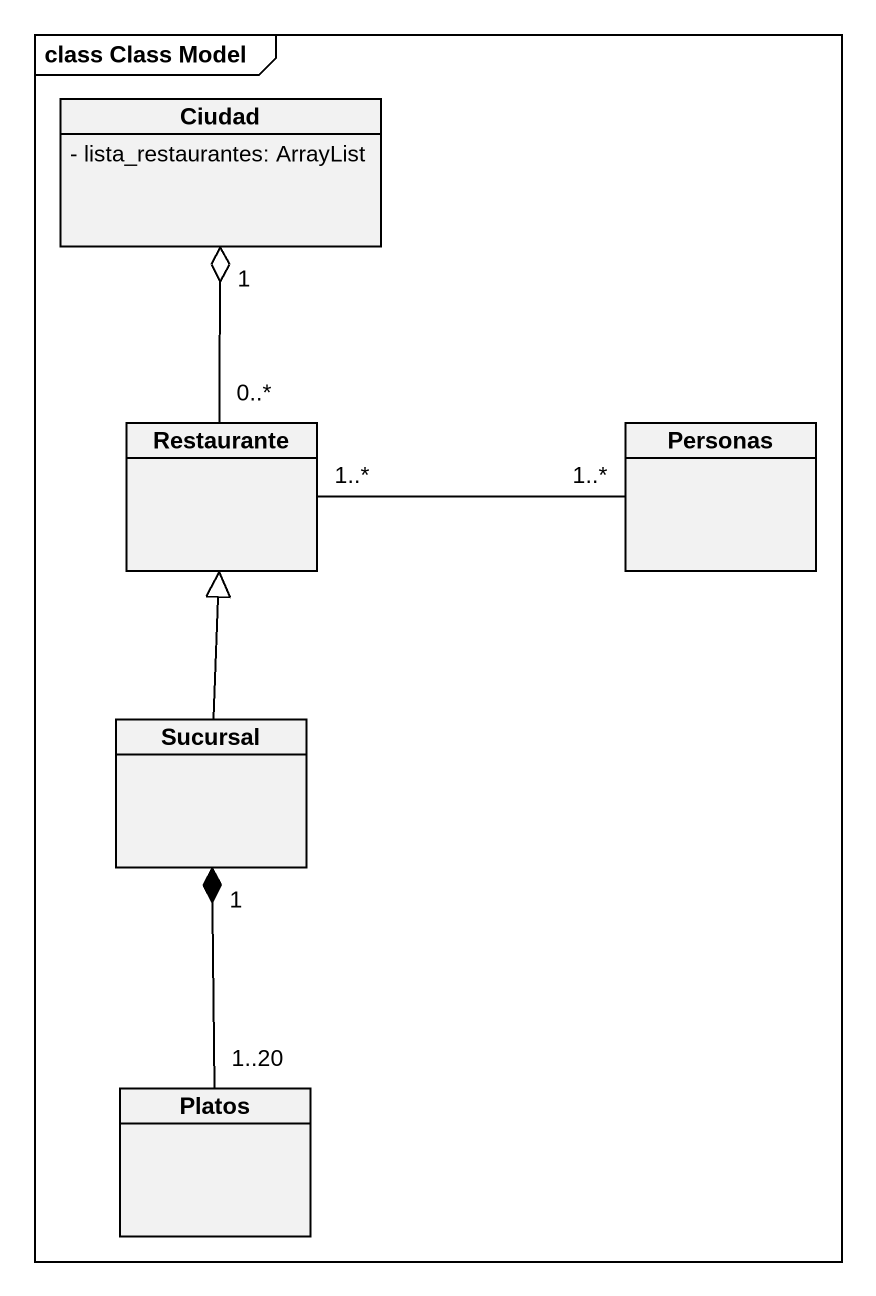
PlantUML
@startuml
mainframe class Class Model
hide circle
hide empty members
skinparam classAttributeIconSize 0
class Ciudad {
  - lista_restaurantes: ArrayList
}
class Restaurante
class Personas
class Sucursal
class Platos
Restaurante "0..*" -up-o "1" Ciudad
Personas "1..*" -left- "1..*" Restaurante
Sucursal -up-|> Restaurante
Platos "1..20" -up-* "1" Sucursal
@enduml
